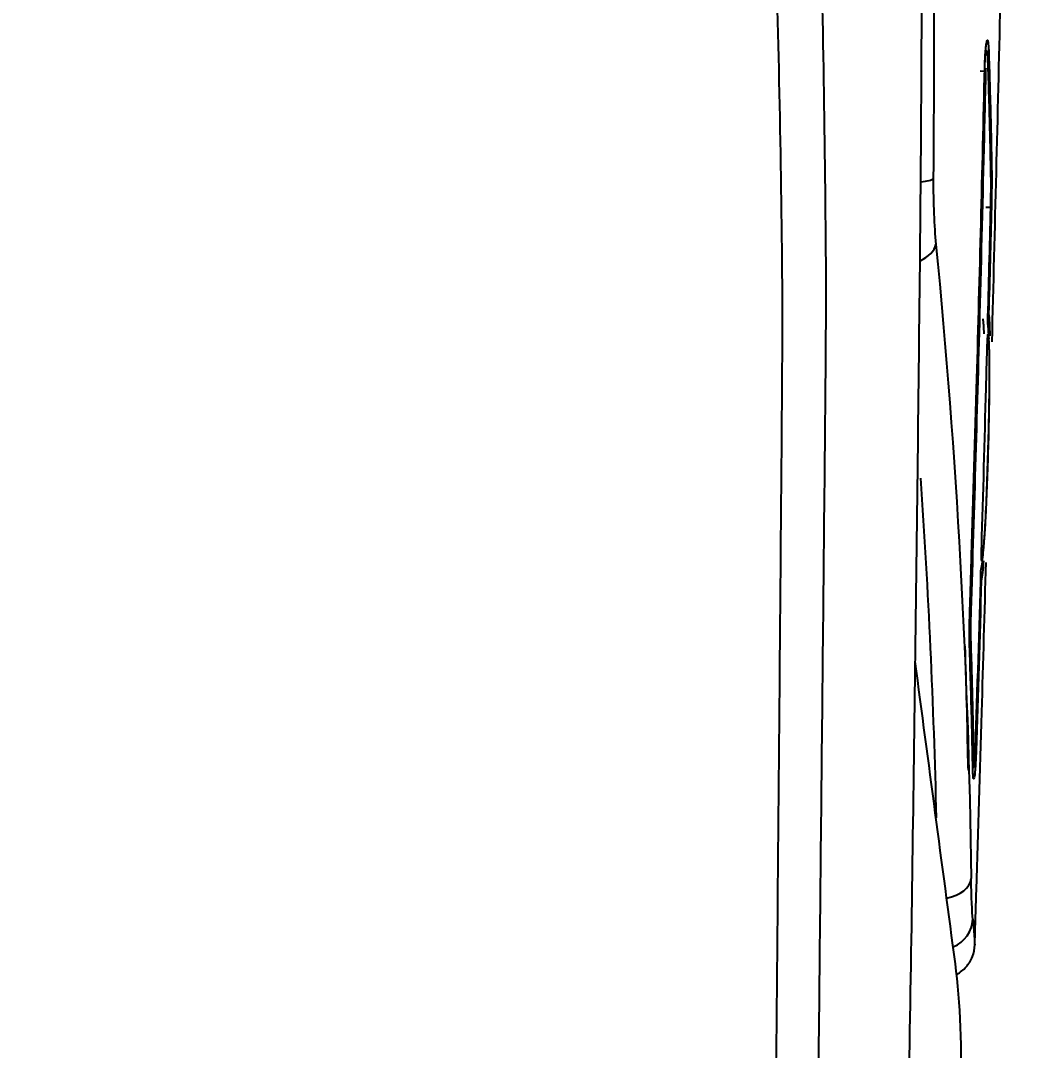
# Model space of a CAD drawing. Header units: millimetres. Extents: x 28 to 2369, y -329 to 1679.
# Drawn here: x 1334.9 to 1426.6, y 1209 to 1302 of the extents above; entities that cross this region are included whole.
import ezdxf

# ---------------------------------------------------------------- set-up
doc = ezdxf.new("R2010")
doc.units = ezdxf.units.MM
doc.layers.get('Defpoints').update_dxf_attribs({"linetype": 'CONTINUOUS'})
doc.layers.add('1LINE', color=7, linetype='CONTINUOUS')
doc.styles.add('Annotative', font='malgun.ttf')
doc.dimstyles.new('WOO', dxfattribs={"dimtxt": 20, "dimasz": 2, "dimexe": 1.25, "dimexo": 0.3, "dimgap": 1, "dimtad": 1, "dimdec": 1, "dimzin": 1, "dimdsep": 46, "dimtxsty": 'Annotative', "dimcen": 0, "dimclrd": 1, "dimclre": 1, "dimclrt": 2, "dimadec": 0, "dimazin": 0, "dimtfac": 1, "dimtdec": 1, "dimtofl": 0, "dimtmove": 0, "dimatfit": 3, "dimfxl": 0, "dimarcsym": 0})

# ---------------------------------------------------------------- blocks, each defined once
blk = doc.blocks.new('*D9')
at = {"layer": '1LINE', "color": 1, "lineweight": -2}
for p, q in [((1395.024, 1383.246), (1515.256, 1383.246)), ((1514.006, 1381.246), (1514.006, 846.683)), ((1225.076, 844.683), (1515.256, 844.683))]:
    blk.add_line(p, q, dxfattribs=at)
at = {"layer": '1LINE', "color": 1}
for points in [[(1513.673, 1381.246), (1514.339, 1381.246), (1514.006, 1383.246)], [(1513.673, 846.683), (1514.339, 846.683), (1514.006, 844.683)]]:
    blk.add_solid(points, dxfattribs=at)
at = {"layer": 'Defpoints', "color": 0}
for p in [(1394.724, 1383.246), (1224.776, 844.683), (1514.006, 844.683)]:
    blk.add_point(p, dxfattribs=at)
at = {"layer": '1LINE', "color": 2, "insert": (1502.673, 1113.965), "char_height": 20, "attachment_point": 5, "rotation": 90, "style": 'Annotative'}
blk.add_mtext('537', dxfattribs=at)

msp = doc.modelspace()

# ---------------------------------------------------------------- linework, layer by layer
at = {"layer": '1LINE'}
for p, q in [((1421.575, 1297.438), (1422.073, 1297.426)), ((1420.658, 1248.733), (1420.738, 1248.731))]:
    msp.add_line(p, q, dxfattribs=at)
for centre, major_axis, ratio, start_param, end_param in [((1421.851, 1299.32), (0.5, 0.017), 0.642573, 5.469169, 6.195837), ((1422.117, 1288.678), (0.5, 0.008), 0.642737, 5.755838, 6.22024), ((1414.389, 1287.795), (3, -0.019), 0.149272, 5.369061, 6.124339), ((1422.094, 1285.15), (0.5, -0.012), 0.001212, 4.712449, 6.237741), ((1414.623, 1281.872), (2.986, 0.291), 0.641004, 5.186513, 6.083732), ((1421.849, 1275.545), (0.496, 0.06), 0.954637, 5.69433, 6.129544), ((1421.851, 1275.545), (0.5, -0.013), 0.001276, 5.813795, 6.23763), ((1421.809, 1273.646), (0.498, 0.044), 0.929328, 6.021694, 6.160616), ((1421.248, 1253.277), (-0.495, 0.073), 0.928649, 3.267856, 3.397069), ((1421.187, 1251.437), (-0.5, 0.015), 0.001443, 2.677946, 3.09416), ((1421.183, 1251.438), (-0.492, 0.09), 0.954063, 3.300654, 3.739914), ((1420.49, 1235.371), (0.5, 0.009), 0.642732, 5.700607, 6.206056), ((1417.776, 1224.65), (3, 0.04), 0.642754, 4.964863, 6.210075), ((1417.924, 1220.972), (2.985, 0.296), 0.948876, 5.04042, 6.144626)]:
    msp.add_ellipse(centre, major_axis=major_axis, ratio=ratio, start_param=start_param, end_param=end_param, dxfattribs=at)
for points, knots in [([(1224.776, 844.683), (1237.511, 844.676), (1250.319, 846.913), (1274.296, 854.472), (1285.621, 859.799), (1301.817, 869.631), (1307.096, 873.239), (1317.104, 880.928), (1321.871, 885.023), (1330.973, 893.668), (1335.31, 898.216), (1343.602, 907.714), (1347.573, 912.687), (1358.785, 927.939), (1365.349, 938.582), (1373.801, 955.273), (1376.304, 961.001), (1380.04, 969.601), (1381.261, 972.48), (1383.428, 978.383), (1384.398, 981.394), (1386.362, 987.402), (1387.397, 990.385), (1389.378, 996.382), (1390.288, 999.408), (1392.822, 1008.532), (1394.258, 1014.654), (1396.631, 1023.798), (1397.36, 1026.856), (1398.618, 1033.003), (1399.182, 1036.086), (1400.912, 1045.329), (1402.056, 1051.491), (1403.651, 1060.75), (1404.153, 1063.841), (1405.003, 1070.046), (1405.373, 1073.157), (1406.488, 1082.488), (1407.21, 1088.71), (1409.247, 1107.393), (1410.49, 1119.861), (1413.554, 1157.349), (1414.711, 1182.341), (1415.418, 1219.818), (1415.569, 1232.305), (1415.9, 1257.265), (1416.049, 1269.738), (1416.298, 1294.665), (1416.359, 1307.121), (1416.276, 1321.123), (1416.266, 1322.679), (1416.241, 1325.79), (1416.235, 1327.353), (1416.155, 1331.981), (1416.058, 1335.019), (1415.651, 1343.774), (1415.225, 1349.212), (1414.62, 1354.113)], [0, 0, 0, 0, 0.0625, 0.0625, 0.125, 0.125, 0.15625, 0.15625, 0.1875, 0.1875, 0.21875, 0.21875, 0.25, 0.25, 0.3125, 0.3125, 0.34375, 0.34375, 0.359375, 0.359375, 0.375, 0.375, 0.390625, 0.390625, 0.40625, 0.40625, 0.4375, 0.4375, 0.453125, 0.453125, 0.46875, 0.46875, 0.5, 0.5, 0.515625, 0.515625, 0.53125, 0.53125, 0.5625, 0.5625, 0.625, 0.625, 0.75, 0.75, 0.8125, 0.8125, 0.875, 0.875, 0.9375, 0.9375, 0.945312, 0.945312, 0.953125, 0.953125, 0.96875, 0.96875, 1, 1, 1, 1]), ([(1406.494, 1335.001), (1406.639, 1329.118), (1406.824, 1323.264), (1407.141, 1311.568), (1407.277, 1305.721), (1407.491, 1294.025), (1407.572, 1288.176), (1407.673, 1276.47), (1407.616, 1270.61), (1407.442, 1253.032), (1407.325, 1241.304), (1407.08, 1217.834), (1406.987, 1206.091), (1406.278, 1170.835), (1405.152, 1147.292), (1402.209, 1111.93), (1401.049, 1100.128), (1399.107, 1082.444), (1398.426, 1076.555), (1396.961, 1064.79), (1395.95, 1058.954), (1392.847, 1041.462), (1390.316, 1029.868), (1386.077, 1012.582), (1384.573, 1006.829), (1381.309, 995.38), (1379.573, 989.683), (1375.683, 978.345), (1373.451, 972.768), (1368.728, 961.804), (1366.23, 956.39), (1358.081, 940.502), (1351.788, 930.362), (1337.548, 910.967), (1329.706, 901.856), (1312.583, 885.41), (1303.239, 878.049), (1287.914, 868.458), (1282.589, 865.485), (1271.73, 860.265), (1266.165, 857.999), (1254.741, 854.205), (1248.85, 852.673), (1239.888, 851.021), (1236.888, 850.579), (1230.856, 849.946), (1227.776, 849.755), (1224.776, 849.714)], [0, 0, 0, 0, 0.03125, 0.03125, 0.0625, 0.0625, 0.09375, 0.09375, 0.125, 0.125, 0.1875, 0.1875, 0.25, 0.25, 0.375, 0.375, 0.4375, 0.4375, 0.46875, 0.46875, 0.5, 0.5, 0.5625, 0.5625, 0.59375, 0.59375, 0.625, 0.625, 0.65625, 0.65625, 0.6875, 0.6875, 0.75, 0.75, 0.8125, 0.8125, 0.875, 0.875, 0.90625, 0.90625, 0.9375, 0.9375, 0.96875, 0.96875, 0.984375, 0.984375, 1, 1, 1, 1]), ([(1224.776, 853.186), (1230.776, 853.261), (1236.706, 853.92), (1248.464, 856.095), (1254.252, 857.616), (1265.476, 861.382), (1270.943, 863.632), (1281.607, 868.815), (1286.835, 871.762), (1301.855, 881.253), (1310.996, 888.544), (1323.561, 900.743), (1327.562, 905.015), (1335.228, 913.932), (1338.908, 918.598), (1349.344, 932.931), (1355.493, 942.918), (1363.446, 958.568), (1365.878, 963.9), (1370.511, 974.686), (1372.661, 980.189), (1378.318, 996.926), (1381.402, 1008.211), (1386.96, 1030.89), (1389.394, 1042.292), (1392.418, 1059.499), (1393.391, 1065.241), (1394.807, 1076.813), (1395.476, 1082.605), (1397.374, 1099.999), (1398.509, 1111.607), (1401.389, 1146.389), (1402.499, 1169.546), (1403.177, 1204.227), (1403.253, 1215.778), (1403.458, 1238.869), (1403.562, 1250.408), (1403.697, 1267.706), (1403.766, 1273.47), (1403.664, 1284.992), (1403.568, 1290.75), (1403.321, 1302.264), (1403.161, 1308.02), (1402.846, 1316.654), (1402.728, 1319.532), (1402.465, 1325.294), (1402.298, 1328.175), (1402.206, 1331.071)], [0, 0, 0, 0, 0.03125, 0.03125, 0.0625, 0.0625, 0.09375, 0.09375, 0.125, 0.125, 0.1875, 0.1875, 0.21875, 0.21875, 0.25, 0.25, 0.3125, 0.3125, 0.34375, 0.34375, 0.375, 0.375, 0.4375, 0.4375, 0.5, 0.5, 0.53125, 0.53125, 0.5625, 0.5625, 0.625, 0.625, 0.75, 0.75, 0.8125, 0.8125, 0.875, 0.875, 0.90625, 0.90625, 0.9375, 0.9375, 0.96875, 0.96875, 0.984375, 0.984375, 1, 1, 1, 1]), ([(1417.283, 1329.396), (1417.288, 1328.903), (1417.292, 1328.409), (1417.354, 1321.458), (1417.39, 1314.999), (1417.412, 1301.595), (1417.395, 1294.652), (1417.351, 1287.705)], [0, 0, 0, 0, 0.035538, 0.035538, 0.500613, 0.500613, 1, 1, 1, 1]), ([(1422.658, 1272.999), (1422.924, 1283.177), (1423.175, 1293.355), (1423.505, 1307.515), (1423.595, 1311.497), (1423.683, 1315.479)], [0, 0, 0, 0, 0.718816, 0.718816, 1, 1, 1, 1]), ([(1421.997, 1297.701), (1421.999, 1297.768), (1422, 1297.834), (1422.01, 1298.18), (1422.022, 1298.459), (1422.051, 1298.972), (1422.068, 1299.212), (1422.106, 1299.621), (1422.127, 1299.794), (1422.17, 1300.052), (1422.192, 1300.139), (1422.233, 1300.216), (1422.253, 1300.207), (1422.289, 1300.097), (1422.305, 1299.994), (1422.332, 1299.709), (1422.343, 1299.523), (1422.35, 1299.308)], [0, 0, 0, 0, 0.032243, 0.032243, 0.1704, 0.1704, 0.308927, 0.308927, 0.447585, 0.447585, 0.586089, 0.586089, 0.72425, 0.72425, 0.862134, 0.862134, 1, 1, 1, 1]), ([(1421.999, 1297.701), (1422.006, 1297.987), (1422.025, 1298.551), (1422.074, 1299.3), (1422.127, 1299.768), (1422.161, 1299.956), (1422.172, 1299.991), (1422.172, 1299.991)], [0, 0, 0, 0, 0.251175, 0.529054, 0.772419, 0.925018, 1, 1, 1, 1]), ([(1422.284, 1298.413), (1422.284, 1298.431), (1422.28, 1298.626), (1422.26, 1298.832), (1422.236, 1299.004), (1422.181, 1299.152), (1422.121, 1299.245), (1422.074, 1299.292), (1422.06, 1299.305)], [0, 0, 0, 0, 0.041614, 0.471585, 0.746131, 0.850789, 0.955983, 1, 1, 1, 1]), ([(1422.35, 1299.308), (1422.358, 1299.053), (1422.367, 1298.798), (1422.408, 1297.522), (1422.439, 1296.501), (1422.53, 1293.209), (1422.579, 1290.938), (1422.617, 1288.666)], [0, 0, 0, 0, 0.071939, 0.071939, 0.359698, 0.359698, 1, 1, 1, 1]), ([(1422.558, 1287.987), (1422.553, 1288.242), (1422.548, 1288.497), (1422.524, 1289.773), (1422.502, 1290.794), (1422.425, 1294.007), (1422.36, 1296.199), (1422.284, 1298.391)], [0, 0, 0, 0, 0.073586, 0.073586, 0.367931, 0.367931, 1, 1, 1, 1]), ([(1420.648, 1248.694), (1420.659, 1249.027), (1420.67, 1249.36), (1420.724, 1251.026), (1420.766, 1252.359), (1420.976, 1259.022), (1421.134, 1264.353), (1421.547, 1279.023), (1421.784, 1288.362), (1421.997, 1297.701)], [0, 0, 0, 0, 0.020397, 0.020397, 0.101987, 0.101987, 0.428345, 0.428345, 1, 1, 1, 1]), ([(1422.073, 1297.426), (1422.066, 1297.093), (1422.058, 1296.76), (1422.02, 1295.094), (1421.989, 1293.761), (1421.831, 1287.096), (1421.696, 1281.764), (1421.307, 1267.198), (1421.036, 1257.964), (1420.738, 1248.731)], [0, 0, 0, 0, 0.020528, 0.020528, 0.102639, 0.102639, 0.431084, 0.431084, 1, 1, 1, 1]), ([(1422.309, 1273.632), (1422.38, 1272.825), (1422.408, 1271.413), (1422.396, 1267.785), (1422.357, 1265.634), (1422.239, 1261.284), (1422.161, 1259.111), (1421.973, 1255.482), (1421.866, 1254.068), (1421.747, 1253.263)], [0, 0, 0, 0, 0.25, 0.25, 0.5, 0.5, 0.75, 0.75, 1, 1, 1, 1]), ([(1422.214, 1272.367), (1422.218, 1272.536), (1422.224, 1272.707), (1422.236, 1273.011), (1422.243, 1273.151), (1422.257, 1273.37), (1422.263, 1273.457), (1422.275, 1273.584), (1422.28, 1273.63), (1422.291, 1273.685), (1422.296, 1273.696), (1422.303, 1273.679), (1422.306, 1273.661), (1422.309, 1273.632)], [0, 0, 0, 0, 0.23533, 0.23533, 0.446237, 0.446237, 0.613367, 0.613367, 0.753056, 0.753056, 0.893709, 0.893709, 1, 1, 1, 1]), ([(1422.218, 1272.459), (1422.22, 1272.557), (1422.227, 1272.81), (1422.244, 1273.16), (1422.261, 1273.42), (1422.272, 1273.539), (1422.277, 1273.576), (1422.278, 1273.579), (1422.278, 1273.579)], [0, 0, 0, 0, 0.194442, 0.522418, 0.755164, 0.887193, 0.980622, 1, 1, 1, 1]), ([(1421.72, 1254.529), (1421.858, 1259.291), (1421.991, 1264.054), (1422.151, 1270), (1422.182, 1271.184), (1422.214, 1272.367)], [0, 0, 0, 0, 0.800924, 0.800924, 1, 1, 1, 1]), ([(1421.958, 1255.069), (1421.986, 1255.475), (1422.014, 1255.917), (1422.153, 1258.41), (1422.245, 1260.905), (1422.384, 1266.025), (1422.427, 1268.528), (1422.426, 1271.352), (1422.417, 1272.072), (1422.401, 1272.68)], [0, 0, 0, 0, 0.089287, 0.089287, 0.468163, 0.468163, 0.847039, 0.847039, 1, 1, 1, 1]), ([(1421.747, 1253.263), (1421.742, 1253.229), (1421.737, 1253.21), (1421.728, 1253.203), (1421.724, 1253.215), (1421.717, 1253.269), (1421.715, 1253.31), (1421.71, 1253.419), (1421.708, 1253.49), (1421.706, 1253.682), (1421.707, 1253.814), (1421.709, 1254.092), (1421.712, 1254.24), (1421.717, 1254.436), (1421.718, 1254.482), (1421.72, 1254.529)], [0, 0, 0, 0, 0.126824, 0.126824, 0.253666, 0.253666, 0.380573, 0.380573, 0.521677, 0.521677, 0.727389, 0.727389, 0.935629, 0.935629, 1, 1, 1, 1]), ([(1421.718, 1253.32), (1421.718, 1253.32), (1421.718, 1253.32), (1421.716, 1253.332), (1421.713, 1253.385), (1421.709, 1253.514), (1421.707, 1253.76), (1421.71, 1254.115), (1421.717, 1254.387), (1421.721, 1254.529)], [0, 0, 0, 0, 0.001644, 0.053106, 0.135747, 0.273516, 0.469985, 0.734355, 1, 1, 1, 1]), ([(1421.094, 1218.565), (1421.105, 1218.898), (1421.115, 1219.231), (1421.167, 1220.897), (1421.209, 1222.23), (1421.414, 1228.894), (1421.574, 1234.224), (1421.862, 1244.06), (1421.991, 1248.565), (1422.117, 1253.07)], [0, 0, 0, 0, 0.028969, 0.028969, 0.144844, 0.144844, 0.608346, 0.608346, 1, 1, 1, 1]), ([(1420.727, 1245.838), (1420.736, 1245.583), (1420.744, 1245.327), (1420.784, 1244.052), (1420.814, 1243.031), (1420.901, 1239.792), (1420.95, 1237.573), (1420.988, 1235.355)], [0, 0, 0, 0, 0.073029, 0.073029, 0.365144, 0.365144, 1, 1, 1, 1]), ([(1420.918, 1234.436), (1420.914, 1234.692), (1420.909, 1234.947), (1420.884, 1236.223), (1420.862, 1237.244), (1420.782, 1240.563), (1420.715, 1242.861), (1420.637, 1245.158)], [0, 0, 0, 0, 0.0714, 0.0714, 0.357002, 0.357002, 1, 1, 1, 1]), ([(1420.914, 1234.502), (1420.928, 1234.517), (1420.962, 1234.559), (1421.003, 1234.631), (1421.033, 1234.709), (1421.06, 1234.811), (1421.087, 1234.982), (1421.121, 1235.336), (1421.151, 1235.835), (1421.163, 1236.168), (1421.167, 1236.322)], [0, 0, 0, 0, 0.026131, 0.07295, 0.118599, 0.181288, 0.331983, 0.586951, 0.818945, 1, 1, 1, 1]), ([(1420.988, 1235.355), (1420.989, 1235.324), (1420.99, 1235.294), (1420.993, 1235.145), (1420.998, 1235.044), (1421.011, 1234.897), (1421.019, 1234.848), (1421.037, 1234.81), (1421.047, 1234.819), (1421.068, 1234.893), (1421.079, 1234.959), (1421.1, 1235.138), (1421.111, 1235.253), (1421.13, 1235.515), (1421.139, 1235.666), (1421.155, 1235.983), (1421.162, 1236.154), (1421.168, 1236.322)], [0, 0, 0, 0, 0.03284, 0.03284, 0.17085, 0.17085, 0.30916, 0.30916, 0.447614, 0.447614, 0.586008, 0.586008, 0.724171, 0.724171, 0.862098, 0.862098, 1, 1, 1, 1]), ([(1421.216, 1236.048), (1421.213, 1235.979), (1421.211, 1235.911), (1421.199, 1235.563), (1421.186, 1235.283), (1421.158, 1234.771), (1421.143, 1234.531), (1421.11, 1234.123), (1421.092, 1233.95), (1421.057, 1233.693), (1421.039, 1233.606), (1421.005, 1233.529), (1420.989, 1233.538), (1420.961, 1233.648), (1420.949, 1233.751), (1420.93, 1234.036), (1420.922, 1234.222), (1420.918, 1234.436)], [0, 0, 0, 0, 0.033366, 0.033366, 0.171512, 0.171512, 0.309846, 0.309846, 0.448233, 0.448233, 0.586498, 0.586498, 0.724495, 0.724495, 0.862265, 0.862265, 1, 1, 1, 1]), ([(1420.539, 1234.335), (1420.535, 1234.335), (1420.532, 1234.34), (1420.52, 1234.374), (1420.512, 1234.439), (1420.499, 1234.636), (1420.495, 1234.77), (1420.491, 1234.968), (1420.49, 1235.008), (1420.49, 1235.049)], [0, 0, 0, 0, 0.133645, 0.133645, 0.521085, 0.521085, 0.907917, 0.907917, 1, 1, 1, 1]), ([(1420.962, 1233.73), (1420.962, 1233.73), (1420.958, 1233.748), (1420.944, 1233.862), (1420.928, 1234.098), (1420.923, 1234.361), (1420.922, 1234.484)], [0, 0, 0, 0, 0.108638, 0.335835, 0.725635, 1, 1, 1, 1]), ([(1420.92, 1220.874), (1420.945, 1220.627), (1420.967, 1220.381), (1421.032, 1219.611), (1421.068, 1219.088), (1421.094, 1218.565)], [0, 0, 0, 0, 0.32025, 0.32025, 1, 1, 1, 1]), ([(1419.427, 1215.892), (1419.446, 1215.901), (1419.465, 1215.911), (1419.795, 1216.088), (1420.079, 1216.315), (1420.552, 1216.851), (1420.746, 1217.17), (1421.009, 1217.842), (1421.083, 1218.205), (1421.094, 1218.565)], [0, 0, 0, 0, 0.019318, 0.019318, 0.341176, 0.341176, 0.671503, 0.671503, 1, 1, 1, 1])]:
    msp.add_open_spline(points, degree=3, knots=knots, dxfattribs=at)
for points in [[(1422.081, 1297.685), (1422.078, 1297.6), (1422.075, 1297.513), (1422.073, 1297.426)], [(1422.617, 1288.666), (1422.633, 1287.678), (1422.623, 1286.428), (1422.591, 1285.137)], [(1417.351, 1287.705), (1417.337, 1285.515), (1417.421, 1283.467), (1417.586, 1281.778)], [(1422.538, 1285.1), (1422.564, 1286.156), (1422.572, 1287.178), (1422.558, 1287.987)], [(1422.272, 1274.588), (1422.363, 1278.092), (1422.452, 1281.596), (1422.538, 1285.1)], [(1422.591, 1285.137), (1422.512, 1281.935), (1422.431, 1278.734), (1422.348, 1275.532)], [(1417.586, 1281.778), (1419.456, 1262.728), (1420.508, 1243.642), (1420.77, 1224.55)], [(1422.348, 1275.532), (1422.401, 1275.099), (1422.436, 1274.416), (1422.456, 1273.538)], [(1421.94, 1273.723), (1421.919, 1274.295), (1421.889, 1274.751), (1421.849, 1275.067)], [(1422.381, 1273.257), (1422.356, 1273.862), (1422.32, 1274.315), (1422.272, 1274.588)], [(1417.64, 1230.018), (1417.396, 1240.245), (1416.924, 1250.468), (1416.222, 1260.682)], [(1421.657, 1252.367), (1421.725, 1252.652), (1421.791, 1253.13), (1421.853, 1253.777)], [(1421.892, 1253.233), (1421.826, 1252.442), (1421.756, 1251.825), (1421.683, 1251.423)], [(1421.168, 1236.322), (1421.337, 1241.67), (1421.5, 1247.018), (1421.657, 1252.367)], [(1421.683, 1251.423), (1421.533, 1246.298), (1421.377, 1241.173), (1421.216, 1236.048)], [(1420.637, 1245.158), (1420.603, 1246.149), (1420.606, 1247.401), (1420.648, 1248.694)], [(1420.738, 1248.731), (1420.704, 1247.673), (1420.701, 1246.648), (1420.727, 1245.838)], [(1420.49, 1235.049), (1420.429, 1238.544), (1420.343, 1242.039), (1420.229, 1245.533)], [(1419.342, 1216.841), (1418.138, 1225.939), (1416.928, 1235.036), (1415.713, 1244.132)], [(1420.92, 1220.874), (1420.85, 1221.57), (1420.793, 1222.841), (1420.77, 1224.55)], [(1419.842, 1204.621), (1419.984, 1209.096), (1419.793, 1213.429), (1419.342, 1216.841)]]:
    msp.add_open_spline(points, degree=3, dxfattribs=at)

# ---------------------------------------------------------------- dimensions: what is measured, and where the dimension line sits
dim = msp.add_linear_dim(base=(1514.006, 844.683), p1=(1394.724, 1383.246), p2=(1224.776, 844.683), angle=90, text='537', dimstyle='WOO', override={"dimdec": 0}, dxfattribs=at)
dim.commit()
dim.dimension.update_dxf_attribs({"geometry": '*D9', "text_midpoint": (1502.673, 1113.965)})

doc.saveas('drawing.dxf')
